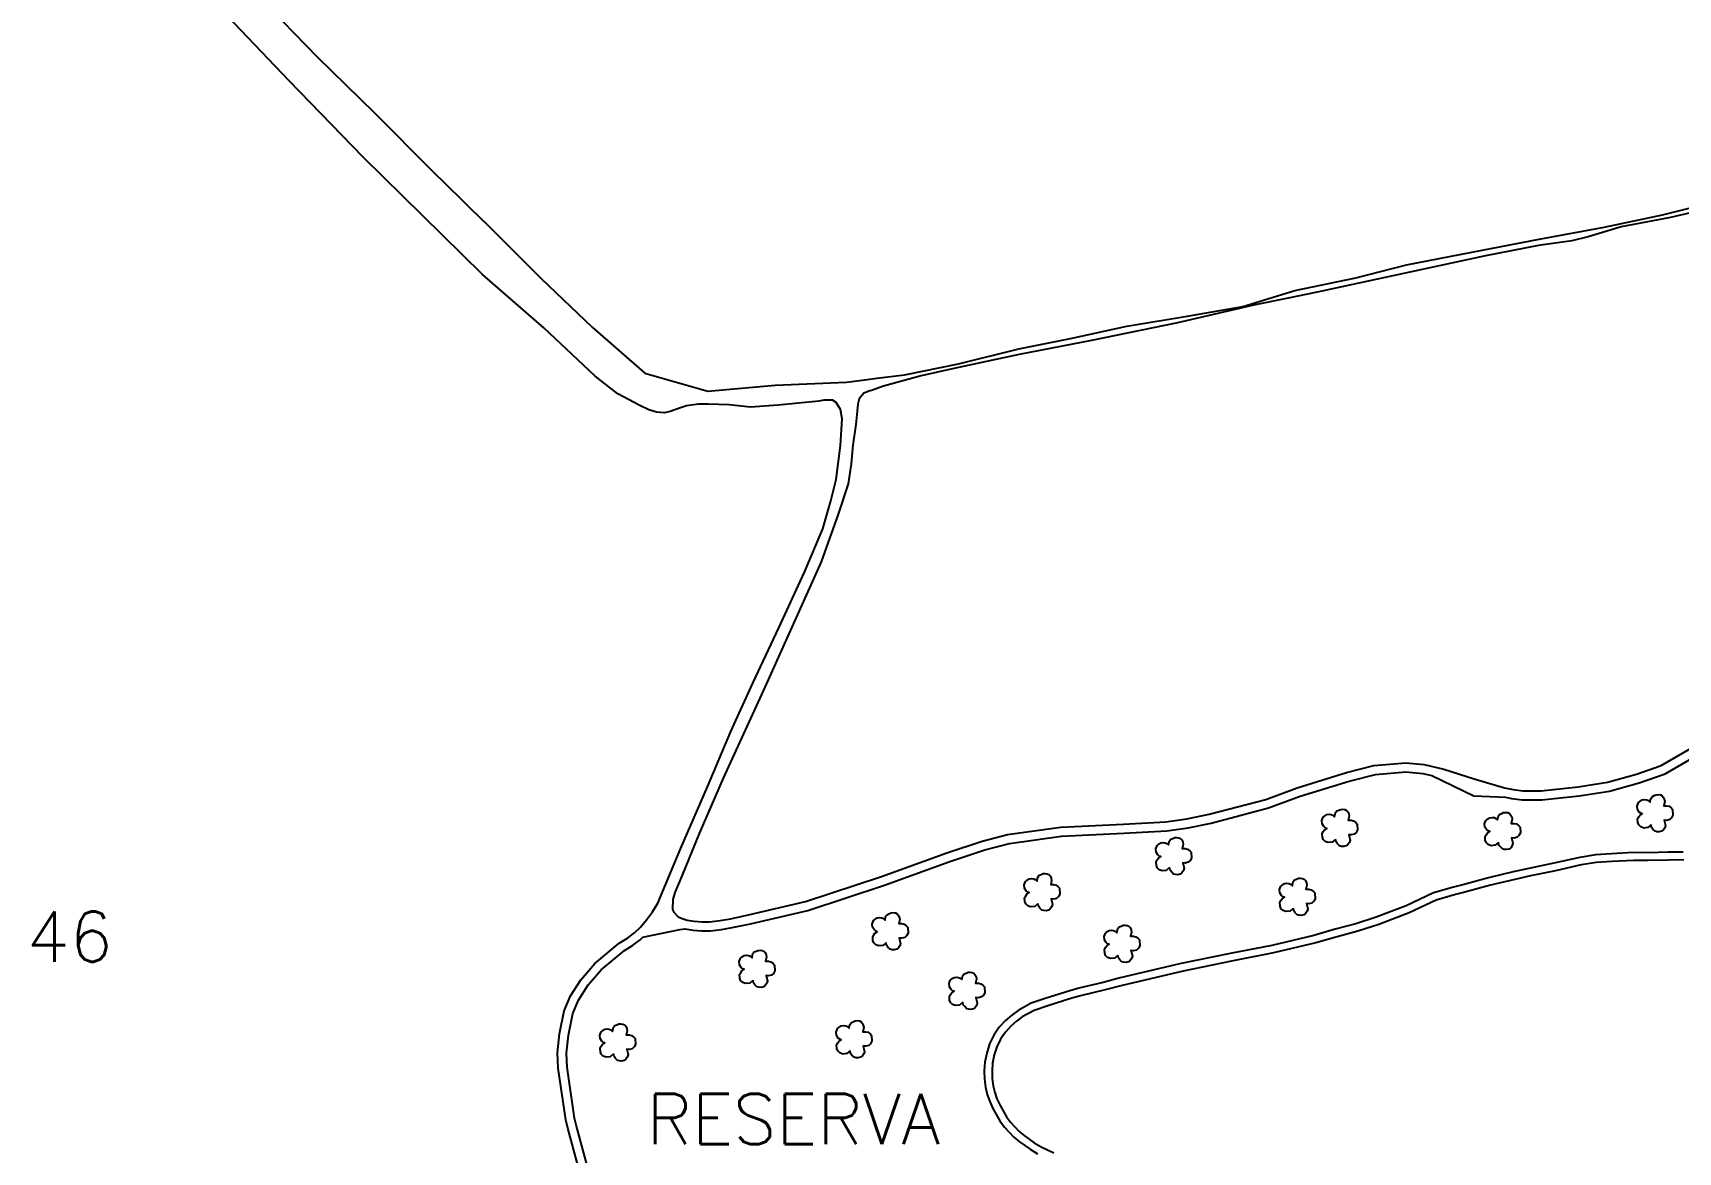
# Model space of a CAD drawing. Extents: x 745198 to 748348, y 7820251 to 7824706.
# Drawn here: x 746289 to 746926, y 7822787 to 7823220 of the extents above; entities that cross this region are included whole.
import ezdxf

# ---------------------------------------------------------------- set-up
doc = ezdxf.new("R2010")
doc.units = 0
doc.header["$MEASUREMENT"] = 0
doc.linetypes.add('CONTINUO', pattern=[0])
for name, color, linetype in [('0114000438', 1, 'Continuous'), ('0114000438032', 5, 'Continuous'), ('0114000438046', 5, 'Continuous'), ('0114000438047', 5, 'Continuous'), ('RESERVA', 3, 'Continuous'), ('SIMBOLO ARVORE', 118, 'Continuous'), ('TEXTO_NUN_TAL', 7, 'Continuous')]:
    doc.layers.add(name, color=color, linetype=linetype)
doc.layers.add('TEXTO_DIVERSOS', color=7, linetype='Continuous', lineweight=5)
doc.styles.add('SIMPLEX', font='simplex', dxfattribs={"height": 0.2})

msp = doc.modelspace()

# ---------------------------------------------------------------- linework, layer by layer
at = {"layer": '0114000438'}
msp.add_lwpolyline([(746376.68, 7823234.14), (746398.99, 7823211), (746421.32, 7823189.16), (746443.38, 7823166.98), (746454.99, 7823155.62), (746458.19, 7823152.48), (746465.38, 7823145.45), (746485.63, 7823125.22), (746505.46, 7823106.39), (746525.82, 7823088.61), (746550.23, 7823081.63), (746576.31, 7823083.94), (746603.94, 7823085.16), (746611.05, 7823086.07), (746615.71, 7823086.66), (746626.43, 7823088.01), (746647.26, 7823092.21), (746670.6, 7823097.99), (746690.69, 7823102.07), (746712.43, 7823106.73), (746736.58, 7823110.85), (746757.36, 7823114.34), (746777.53, 7823120.57), (746801.19, 7823125.52), (746820.73, 7823130.5), (746846.05, 7823135.42), (746872.09, 7823140.45), (746897.24, 7823145.13), (746919.84, 7823149.82), (746946.11, 7823156.43)], dxfattribs=at)
at = {"layer": '0114000438032'}
msp.add_lwpolyline([(746928.07, 7822900.27), (746922.16, 7822900.17), (746914.36, 7822900), (746908.61, 7822900.04), (746900.33, 7822899.64), (746894.31, 7822899.18), (746888.42, 7822898.27), (746878.38, 7822896.04), (746868.74, 7822894.03), (746862.69, 7822892.65), (746853.3, 7822890.39), (746843.37, 7822887.72), (746839.69, 7822886.83), (746832.29, 7822884.7), (746821.76, 7822879.74), (746810.03, 7822875.28), (746801.96, 7822872.6), (746793.9, 7822870.48), (746785.64, 7822868.09), (746769.22, 7822864.22), (746753.02, 7822861.1), (746734.21, 7822857.22), (746710.63, 7822851.63), (746704.04, 7822849.88), (746694.57, 7822847.64), (746691.22, 7822846.7), (746681.82, 7822843.71), (746676.58, 7822841.98), (746671.98, 7822839.47), (746669.75, 7822837.82), (746667.53, 7822835.87), (746665.42, 7822833.59), (746663.55, 7822830.91), (746662.08, 7822827.89), (746661.14, 7822824.73), (746660.41, 7822821.54), (746660.27, 7822818.54), (746660.34, 7822815.59), (746660.73, 7822812.85), (746661.32, 7822810.26), (746662.17, 7822807.82), (746663.28, 7822805.43), (746665.84, 7822800.85), (746667.4, 7822798.73), (746670.83, 7822795.1), (746672.72, 7822793.52), (746676.63, 7822790.74), (746679.26, 7822789.16), (746684.21, 7822786.87)], dxfattribs=at)
at = {"layer": '0114000438046', "color": 5}
msp.add_lwpolyline([(746502.1, 7822773.91), (746495.96, 7822796.41), (746495.23, 7822799.68), (746492.3, 7822819.65), (746492.07, 7822825.52), (746492.85, 7822832.85), (746494.6, 7822841.83), (746497.09, 7822847.56), (746501.07, 7822853.87), (746506.42, 7822860.1), (746515.89, 7822868.03), (746519.07, 7822870), (746521.85, 7822871.98), (746524.17, 7822874.23), (746526.5, 7822877.07), (746528.74, 7822880.12), (746530.91, 7822883.5), (746539.77, 7822904.76), (746550.06, 7822928.49), (746559.14, 7822949.93), (746567.62, 7822968.64), (746577.77, 7822989.98), (746587.71, 7823011.54), (746594.81, 7823028.33), (746597.88, 7823039.13), (746599.87, 7823047.46), (746601.54, 7823060.56), (746602.24, 7823070.95), (746601.57, 7823074.5), (746599.88, 7823077.26), (746598.54, 7823078.18), (746595.17, 7823078.21), (746593.26, 7823077.73), (746577.42, 7823076.23), (746566.76, 7823075.45), (746558.45, 7823076.3), (746550.5, 7823076.61), (746546.55, 7823076.56), (746542, 7823075.94), (746539.59, 7823075.23), (746535.67, 7823073.76), (746533.39, 7823073.3), (746530.32, 7823073.49), (746527.42, 7823074.44), (746523.6, 7823076.2), (746515.33, 7823080.63), (746506.61, 7823087.38), (746486.7, 7823106.18), (746463, 7823126.75), (746416.77, 7823172.14), (746388.16, 7823201.7), (746358.77, 7823232.47)], dxfattribs=at)
at = {"layer": '0114000438047', "color": 5}
msp.add_lwpolyline([(746948.42, 7823154.72), (746922.96, 7823148.85), (746903.91, 7823145.23), (746891.08, 7823141.42), (746884.72, 7823139.81), (746871.85, 7823137.96), (746851.3, 7823134.04), (746786.2, 7823119.95), (746774.26, 7823117.52), (746762.17, 7823115.08), (746732.11, 7823108.04), (746698.83, 7823101.2), (746670.75, 7823095.77), (746645.44, 7823090.43), (746632.79, 7823087.62), (746618.29, 7823083.55), (746613.65, 7823081.89), (746612.94, 7823081.73), (746610.66, 7823080.9), (746608.76, 7823078.67), (746608.25, 7823076.57), (746608.08, 7823073.86), (746607.51, 7823068.76), (746606.34, 7823060.67), (746605.67, 7823053.56), (746604.57, 7823045.82), (746600.74, 7823034.08), (746594.16, 7823015.62), (746572.43, 7822967.33), (746556.12, 7822931.91), (746546.82, 7822910.39), (746540.28, 7822894.36), (746537.44, 7822887.61), (746536.62, 7822884.93), (746536.52, 7822881.16), (746536.99, 7822880.14), (746538.8, 7822878.25), (746540.24, 7822877.53), (746542.21, 7822876.94), (746544.91, 7822876.48), (746548, 7822876.25), (746550.91, 7822876.32), (746555.05, 7822876.77), (746559.03, 7822877.47), (746565.96, 7822878.94), (746588.05, 7822884.07), (746617.43, 7822893.78), (746642.8, 7822902.9), (746656.46, 7822907.5), (746666.29, 7822910.05), (746686.9, 7822912.94), (746711.11, 7822914.04), (746727.58, 7822914.96), (746735.64, 7822916.06), (746744.28, 7822917.88), (746766.27, 7822923.66), (746778.42, 7822928.17), (746797.54, 7822934.1), (746808.13, 7822936.8), (746820.53, 7822937.84), (746827.59, 7822937.18), (746835.21, 7822935.32), (746846.95, 7822931.56), (746858.63, 7822928.15), (746862.03, 7822927.49), (746865.73, 7822926.99), (746872.95, 7822927.02), (746887.19, 7822928.49), (746898.62, 7822930.27), (746909.83, 7822933.38), (746919.39, 7822936.76), (746939.19, 7822948.2)], dxfattribs=at)
at = {"layer": 'RESERVA'}
for points in [[(746505.41, 7822774.85), (746499.31, 7822797.24), (746498.63, 7822800.3), (746495.74, 7822819.97), (746495.53, 7822825.4), (746496.26, 7822832.34), (746497.92, 7822840.8), (746500.15, 7822845.94), (746503.86, 7822851.82), (746508.86, 7822857.64), (746517.91, 7822865.22), (746520.99, 7822867.13), (746524.07, 7822869.32), (746525.11, 7822870.33), (746539.32, 7822873.28), (746541.28, 7822873.56), (746541.41, 7822873.52), (746544.49, 7822873), (746547.91, 7822872.74), (746551.14, 7822872.82), (746555.54, 7822873.31), (746559.69, 7822874.03), (746566.72, 7822875.52), (746588.99, 7822880.7), (746618.57, 7822890.47), (746643.95, 7822899.6), (746657.45, 7822904.14), (746666.97, 7822906.62), (746687.22, 7822909.46), (746711.29, 7822910.54), (746727.91, 7822911.48), (746736.24, 7822912.61), (746745.08, 7822914.47), (746767.33, 7822920.32), (746779.55, 7822924.85), (746798.49, 7822930.73), (746808.71, 7822933.33), (746820.52, 7822934.33), (746827.01, 7822933.72), (746830.53, 7822932.86), (746846.86, 7822925.03), (746859.09, 7822924.5), (746861.46, 7822924.03), (746865.5, 7822923.49), (746873.13, 7822923.52), (746887.64, 7822925.02), (746899.36, 7822926.84), (746910.88, 7822930.04), (746920.86, 7822933.57), (746940.92, 7822945.16)], [(746927.87, 7822903.27), (746922.1, 7822903.17), (746914.34, 7822903.01), (746908.54, 7822903.04), (746900.15, 7822902.63), (746893.96, 7822902.16), (746887.86, 7822901.22), (746877.75, 7822898.98), (746868.1, 7822896.96), (746862, 7822895.57), (746852.55, 7822893.3), (746842.62, 7822890.62), (746838.92, 7822889.73), (746831.23, 7822887.52), (746820.58, 7822882.51), (746809.03, 7822878.1), (746801.11, 7822875.48), (746793.1, 7822873.37), (746784.88, 7822871), (746768.59, 7822867.15), (746752.44, 7822864.05), (746733.56, 7822860.15), (746709.9, 7822854.54), (746703.31, 7822852.79), (746693.82, 7822850.54), (746690.36, 7822849.57), (746680.89, 7822846.57), (746675.38, 7822844.74), (746670.37, 7822842), (746667.87, 7822840.16), (746665.43, 7822838.02), (746663.08, 7822835.48), (746660.95, 7822832.43), (746659.27, 7822828.98), (746658.24, 7822825.49), (746657.43, 7822821.95), (746657.27, 7822818.57), (746657.35, 7822815.35), (746657.78, 7822812.31), (746658.43, 7822809.43), (746659.39, 7822806.69), (746660.61, 7822804.06), (746663.31, 7822799.22), (746665.09, 7822796.81), (746668.77, 7822792.91), (746670.89, 7822791.14), (746674.99, 7822788.23), (746677.85, 7822786.51)]]:
    msp.add_lwpolyline(points, dxfattribs=at).dxf.unprotected_set("ltscale", 0)
at = {"layer": 'SIMBOLO ARVORE', "linetype": 'CONTINUO'}
for points in [[(746915.42, 7822913.78, 0), (746914.17, 7822912.74, 0), (746912.59, 7822912.56, 0), (746911.46, 7822912.99, 0), (746910.66, 7822913.78, 0), (746910.33, 7822914.68, 0), (746910.24, 7822916.01, 0), (746910.67, 7822916.85, 0), (746911.13, 7822917.47, 0), (746912.04, 7822918.09, 0), (746911.46, 7822918.28, 0), (746910.89, 7822918.75, 0), (746910.21, 7822919.81, 0), (746910.09, 7822921.07, 0), (746910.58, 7822922.39, 0), (746911.09, 7822922.86, 0), (746912.02, 7822923.43, 0), (746912.99, 7822923.56, 0), (746913.78, 7822923.45, 0), (746914.39, 7822923.16, 0), (746915.07, 7822922.56, 0), (746915.27, 7822923.71, 0), (746915.44, 7822924.17, 0), (746915.95, 7822924.81, 0), (746916.7, 7822925.09, 0), (746917.44, 7822925.41, 0), (746918.26, 7822925.49, 0), (746919.04, 7822925.38, 0), (746919.68, 7822925.04, 0), (746920.15, 7822924.53, 0), (746920.56, 7822923.72, 0), (746920.72, 7822922.81, 0), (746920.35, 7822921.2, 0), (746921.48, 7822921.21, 0), (746922.42, 7822920.99, 0), (746923.3, 7822920.29, 0), (746923.79, 7822919.73, 0), (746923.92, 7822917.51, 0), (746923.37, 7822916.51, 0), (746922.65, 7822915.85, 0), (746921.51, 7822915.54, 0), (746920.51, 7822915.63, 0), (746921.04, 7822913.55, 0), (746920.8, 7822912.67, 0), (746920.2, 7822911.82, 0), (746919.54, 7822911.3, 0), (746918.6, 7822911.07, 0), (746917.67, 7822911.12, 0), (746916.97, 7822911.32, 0), (746916.17, 7822912.11, 0), (746915.62, 7822912.82, 0), (746915.46, 7822913.89, 0)], [(746793.27, 7822908.14, 0), (746792.02, 7822907.09, 0), (746790.44, 7822906.91, 0), (746789.31, 7822907.35, 0), (746788.51, 7822908.13, 0), (746788.18, 7822909.03, 0), (746788.09, 7822910.36, 0), (746788.52, 7822911.2, 0), (746788.98, 7822911.83, 0), (746789.89, 7822912.44, 0), (746789.31, 7822912.63, 0), (746788.74, 7822913.1, 0), (746788.07, 7822914.16, 0), (746787.94, 7822915.42, 0), (746788.43, 7822916.74, 0), (746788.94, 7822917.21, 0), (746789.87, 7822917.78, 0), (746790.85, 7822917.91, 0), (746791.63, 7822917.8, 0), (746792.24, 7822917.51, 0), (746792.92, 7822916.91, 0), (746793.12, 7822918.06, 0), (746793.3, 7822918.52, 0), (746793.8, 7822919.16, 0), (746794.55, 7822919.44, 0), (746795.29, 7822919.76, 0), (746796.11, 7822919.84, 0), (746796.89, 7822919.73, 0), (746797.53, 7822919.39, 0), (746798, 7822918.88, 0), (746798.41, 7822918.07, 0), (746798.57, 7822917.16, 0), (746798.2, 7822915.55, 0), (746799.33, 7822915.57, 0), (746800.27, 7822915.34, 0), (746801.15, 7822914.64, 0), (746801.64, 7822914.08, 0), (746801.77, 7822911.86, 0), (746801.23, 7822910.86, 0), (746800.5, 7822910.2, 0), (746799.36, 7822909.89, 0), (746798.36, 7822909.98, 0), (746798.9, 7822907.91, 0), (746798.65, 7822907.02, 0), (746798.05, 7822906.18, 0), (746797.39, 7822905.65, 0), (746796.45, 7822905.42, 0), (746795.52, 7822905.47, 0), (746794.82, 7822905.67, 0), (746794.02, 7822906.46, 0), (746793.47, 7822907.17, 0), (746793.31, 7822908.24, 0)], [(746856.34, 7822906.92, 0), (746855.09, 7822905.88, 0), (746853.51, 7822905.7, 0), (746852.38, 7822906.13, 0), (746851.58, 7822906.92, 0), (746851.25, 7822907.82, 0), (746851.16, 7822909.15, 0), (746851.59, 7822909.99, 0), (746852.05, 7822910.61, 0), (746852.96, 7822911.23, 0), (746852.38, 7822911.42, 0), (746851.81, 7822911.89, 0), (746851.13, 7822912.95, 0), (746851.01, 7822914.21, 0), (746851.5, 7822915.53, 0), (746852.01, 7822916, 0), (746852.94, 7822916.57, 0), (746853.91, 7822916.7, 0), (746854.69, 7822916.59, 0), (746855.31, 7822916.3, 0), (746855.99, 7822915.7, 0), (746856.19, 7822916.85, 0), (746856.36, 7822917.31, 0), (746856.87, 7822917.95, 0), (746857.62, 7822918.23, 0), (746858.35, 7822918.55, 0), (746859.18, 7822918.63, 0), (746859.96, 7822918.52, 0), (746860.6, 7822918.18, 0), (746861.07, 7822917.67, 0), (746861.48, 7822916.86, 0), (746861.64, 7822915.95, 0), (746861.27, 7822914.34, 0), (746862.4, 7822914.35, 0), (746863.33, 7822914.13, 0), (746864.22, 7822913.43, 0), (746864.71, 7822912.87, 0), (746864.84, 7822910.65, 0), (746864.29, 7822909.65, 0), (746863.57, 7822908.99, 0), (746862.43, 7822908.68, 0), (746861.43, 7822908.77, 0), (746861.96, 7822906.69, 0), (746861.72, 7822905.81, 0), (746861.12, 7822904.96, 0), (746860.46, 7822904.44, 0), (746859.52, 7822904.21, 0), (746858.59, 7822904.26, 0), (746857.89, 7822904.46, 0), (746857.09, 7822905.25, 0), (746856.54, 7822905.96, 0), (746856.38, 7822907.03, 0)], [(746728.99, 7822897.23, 0), (746727.74, 7822896.18, 0), (746726.16, 7822896, 0), (746725.03, 7822896.44, 0), (746724.23, 7822897.22, 0), (746723.9, 7822898.12, 0), (746723.81, 7822899.46, 0), (746724.24, 7822900.3, 0), (746724.7, 7822900.92, 0), (746725.61, 7822901.54, 0), (746725.03, 7822901.72, 0), (746724.46, 7822902.19, 0), (746723.78, 7822903.25, 0), (746723.66, 7822904.52, 0), (746724.15, 7822905.83, 0), (746724.66, 7822906.3, 0), (746725.59, 7822906.87, 0), (746726.57, 7822907, 0), (746727.35, 7822906.89, 0), (746727.96, 7822906.6, 0), (746728.64, 7822906, 0), (746728.84, 7822907.15, 0), (746729.01, 7822907.61, 0), (746729.52, 7822908.25, 0), (746730.27, 7822908.53, 0), (746731.01, 7822908.86, 0), (746731.83, 7822908.93, 0), (746732.61, 7822908.82, 0), (746733.25, 7822908.48, 0), (746733.72, 7822907.98, 0), (746734.13, 7822907.16, 0), (746734.29, 7822906.25, 0), (746733.92, 7822904.64, 0), (746735.05, 7822904.66, 0), (746735.99, 7822904.43, 0), (746736.87, 7822903.73, 0), (746737.36, 7822903.17, 0), (746737.49, 7822900.95, 0), (746736.95, 7822899.95, 0), (746736.22, 7822899.29, 0), (746735.08, 7822898.99, 0), (746734.08, 7822899.07, 0), (746734.61, 7822897, 0), (746734.37, 7822896.11, 0), (746733.77, 7822895.27, 0), (746733.11, 7822894.74, 0), (746732.17, 7822894.51, 0), (746731.24, 7822894.57, 0), (746730.54, 7822894.76, 0), (746729.74, 7822895.55, 0), (746729.19, 7822896.26, 0), (746729.03, 7822897.33, 0)], [(746678.05, 7822883.29, 0), (746676.8, 7822882.24, 0), (746675.22, 7822882.06, 0), (746674.09, 7822882.5, 0), (746673.29, 7822883.28, 0), (746672.96, 7822884.19, 0), (746672.87, 7822885.52, 0), (746673.3, 7822886.36, 0), (746673.76, 7822886.98, 0), (746674.67, 7822887.6, 0), (746674.09, 7822887.78, 0), (746673.52, 7822888.25, 0), (746672.85, 7822889.31, 0), (746672.72, 7822890.58, 0), (746673.21, 7822891.89, 0), (746673.72, 7822892.36, 0), (746674.65, 7822892.93, 0), (746675.63, 7822893.06, 0), (746676.41, 7822892.95, 0), (746677.02, 7822892.66, 0), (746677.7, 7822892.06, 0), (746677.9, 7822893.21, 0), (746678.08, 7822893.67, 0), (746678.58, 7822894.31, 0), (746679.33, 7822894.59, 0), (746680.07, 7822894.92, 0), (746680.89, 7822894.99, 0), (746681.67, 7822894.88, 0), (746682.31, 7822894.55, 0), (746682.78, 7822894.04, 0), (746683.19, 7822893.22, 0), (746683.35, 7822892.31, 0), (746682.98, 7822890.7, 0), (746684.11, 7822890.72, 0), (746685.05, 7822890.49, 0), (746685.93, 7822889.79, 0), (746686.42, 7822889.23, 0), (746686.55, 7822887.01, 0), (746686.01, 7822886.01, 0), (746685.28, 7822885.35, 0), (746684.14, 7822885.05, 0), (746683.14, 7822885.13, 0), (746683.68, 7822883.06, 0), (746683.43, 7822882.17, 0), (746682.83, 7822881.33, 0), (746682.17, 7822880.8, 0), (746681.23, 7822880.57, 0), (746680.3, 7822880.63, 0), (746679.6, 7822880.82, 0), (746678.8, 7822881.61, 0), (746678.26, 7822882.32, 0), (746678.09, 7822883.4, 0)], [(746776.9, 7822881.47, 0), (746775.65, 7822880.42, 0), (746774.07, 7822880.24, 0), (746772.94, 7822880.68, 0), (746772.14, 7822881.47, 0), (746771.81, 7822882.37, 0), (746771.72, 7822883.7, 0), (746772.15, 7822884.54, 0), (746772.61, 7822885.16, 0), (746773.52, 7822885.78, 0), (746772.94, 7822885.96, 0), (746772.36, 7822886.44, 0), (746771.69, 7822887.5, 0), (746771.57, 7822888.76, 0), (746772.06, 7822890.07, 0), (746772.57, 7822890.54, 0), (746773.5, 7822891.11, 0), (746774.47, 7822891.24, 0), (746775.25, 7822891.13, 0), (746775.87, 7822890.85, 0), (746776.55, 7822890.24, 0), (746776.75, 7822891.4, 0), (746776.92, 7822891.86, 0), (746777.43, 7822892.5, 0), (746778.18, 7822892.77, 0), (746778.91, 7822893.1, 0), (746779.74, 7822893.17, 0), (746780.52, 7822893.06, 0), (746781.16, 7822892.73, 0), (746781.63, 7822892.22, 0), (746782.04, 7822891.4, 0), (746782.2, 7822890.5, 0), (746781.83, 7822888.88, 0), (746782.96, 7822888.9, 0), (746783.89, 7822888.67, 0), (746784.78, 7822887.97, 0), (746785.27, 7822887.42, 0), (746785.4, 7822885.19, 0), (746784.85, 7822884.2, 0), (746784.13, 7822883.53, 0), (746782.99, 7822883.23, 0), (746781.99, 7822883.32, 0), (746782.52, 7822881.24, 0), (746782.28, 7822880.35, 0), (746781.68, 7822879.51, 0), (746781.02, 7822878.98, 0), (746780.08, 7822878.75, 0), (746779.15, 7822878.81, 0), (746778.45, 7822879.01, 0), (746777.65, 7822879.79, 0), (746777.1, 7822880.5, 0), (746776.93, 7822881.58, 0)], [(746619.23, 7822868.14, 0), (746617.98, 7822867.09, 0), (746616.4, 7822866.91, 0), (746615.27, 7822867.35, 0), (746614.47, 7822868.13, 0), (746614.14, 7822869.03, 0), (746614.05, 7822870.37, 0), (746614.48, 7822871.21, 0), (746614.94, 7822871.83, 0), (746615.85, 7822872.45, 0), (746615.27, 7822872.63, 0), (746614.7, 7822873.1, 0), (746614.02, 7822874.16, 0), (746613.9, 7822875.42, 0), (746614.39, 7822876.74, 0), (746614.9, 7822877.21, 0), (746615.83, 7822877.78, 0), (746616.8, 7822877.91, 0), (746617.58, 7822877.8, 0), (746618.2, 7822877.51, 0), (746618.88, 7822876.91, 0), (746619.08, 7822878.06, 0), (746619.25, 7822878.52, 0), (746619.76, 7822879.16, 0), (746620.51, 7822879.44, 0), (746621.24, 7822879.77, 0), (746622.07, 7822879.84, 0), (746622.85, 7822879.73, 0), (746623.49, 7822879.39, 0), (746623.96, 7822878.88, 0), (746624.37, 7822878.07, 0), (746624.53, 7822877.16, 0), (746624.16, 7822875.55, 0), (746625.29, 7822875.57, 0), (746626.22, 7822875.34, 0), (746627.11, 7822874.64, 0), (746627.6, 7822874.08, 0), (746627.73, 7822871.86, 0), (746627.18, 7822870.86, 0), (746626.46, 7822870.2, 0), (746625.32, 7822869.89, 0), (746624.32, 7822869.98, 0), (746624.85, 7822867.91, 0), (746624.61, 7822867.02, 0), (746624.01, 7822866.18, 0), (746623.35, 7822865.65, 0), (746622.41, 7822865.42, 0), (746621.48, 7822865.47, 0), (746620.78, 7822865.67, 0), (746619.98, 7822866.46, 0), (746619.43, 7822867.17, 0), (746619.27, 7822868.24, 0)], [(746708.98, 7822863.29, 0), (746707.73, 7822862.24, 0), (746706.15, 7822862.06, 0), (746705.02, 7822862.5, 0), (746704.22, 7822863.28, 0), (746703.89, 7822864.19, 0), (746703.8, 7822865.52, 0), (746704.23, 7822866.36, 0), (746704.69, 7822866.98, 0), (746705.6, 7822867.6, 0), (746705.02, 7822867.78, 0), (746704.45, 7822868.25, 0), (746703.77, 7822869.31, 0), (746703.65, 7822870.58, 0), (746704.14, 7822871.89, 0), (746704.65, 7822872.36, 0), (746705.58, 7822872.93, 0), (746706.55, 7822873.06, 0), (746707.33, 7822872.95, 0), (746707.95, 7822872.66, 0), (746708.63, 7822872.06, 0), (746708.83, 7822873.21, 0), (746709, 7822873.67, 0), (746709.51, 7822874.31, 0), (746710.26, 7822874.59, 0), (746710.99, 7822874.92, 0), (746711.82, 7822874.99, 0), (746712.6, 7822874.88, 0), (746713.24, 7822874.55, 0), (746713.71, 7822874.04, 0), (746714.12, 7822873.22, 0), (746714.28, 7822872.31, 0), (746713.91, 7822870.7, 0), (746715.04, 7822870.72, 0), (746715.97, 7822870.49, 0), (746716.86, 7822869.79, 0), (746717.35, 7822869.23, 0), (746717.48, 7822867.01, 0), (746716.93, 7822866.01, 0), (746716.21, 7822865.35, 0), (746715.07, 7822865.05, 0), (746714.07, 7822865.13, 0), (746714.6, 7822863.06, 0), (746714.36, 7822862.17, 0), (746713.76, 7822861.33, 0), (746713.1, 7822860.8, 0), (746712.16, 7822860.57, 0), (746711.23, 7822860.63, 0), (746710.53, 7822860.82, 0), (746709.73, 7822861.61, 0), (746709.18, 7822862.32, 0), (746709.02, 7822863.4, 0)], [(746567.68, 7822853.59, 0), (746566.44, 7822852.55, 0), (746564.85, 7822852.36, 0), (746563.72, 7822852.8, 0), (746562.92, 7822853.59, 0), (746562.59, 7822854.49, 0), (746562.5, 7822855.82, 0), (746562.94, 7822856.66, 0), (746563.39, 7822857.28, 0), (746564.3, 7822857.9, 0), (746563.72, 7822858.08, 0), (746563.15, 7822858.56, 0), (746562.48, 7822859.62, 0), (746562.36, 7822860.88, 0), (746562.84, 7822862.19, 0), (746563.35, 7822862.67, 0), (746564.28, 7822863.23, 0), (746565.26, 7822863.36, 0), (746566.04, 7822863.25, 0), (746566.66, 7822862.97, 0), (746567.33, 7822862.36, 0), (746567.53, 7822863.52, 0), (746567.71, 7822863.98, 0), (746568.21, 7822864.62, 0), (746568.96, 7822864.89, 0), (746569.7, 7822865.22, 0), (746570.52, 7822865.3, 0), (746571.31, 7822865.18, 0), (746571.94, 7822864.85, 0), (746572.41, 7822864.34, 0), (746572.82, 7822863.52, 0), (746572.99, 7822862.62, 0), (746572.61, 7822861, 0), (746573.74, 7822861.02, 0), (746574.68, 7822860.8, 0), (746575.56, 7822860.1, 0), (746576.05, 7822859.54, 0), (746576.18, 7822857.31, 0), (746575.64, 7822856.32, 0), (746574.91, 7822855.65, 0), (746573.77, 7822855.35, 0), (746572.77, 7822855.44, 0), (746573.31, 7822853.36, 0), (746573.06, 7822852.48, 0), (746572.46, 7822851.63, 0), (746571.8, 7822851.1, 0), (746570.86, 7822850.87, 0), (746569.93, 7822850.93, 0), (746569.23, 7822851.13, 0), (746568.43, 7822851.91, 0), (746567.89, 7822852.62, 0), (746567.72, 7822853.7, 0)], [(746648.94, 7822845.11, 0), (746647.7, 7822844.06, 0), (746646.11, 7822843.88, 0), (746644.98, 7822844.32, 0), (746644.18, 7822845.1, 0), (746643.85, 7822846, 0), (746643.76, 7822847.34, 0), (746644.2, 7822848.18, 0), (746644.65, 7822848.8, 0), (746645.56, 7822849.42, 0), (746644.98, 7822849.6, 0), (746644.41, 7822850.07, 0), (746643.74, 7822851.13, 0), (746643.62, 7822852.39, 0), (746644.1, 7822853.71, 0), (746644.61, 7822854.18, 0), (746645.54, 7822854.75, 0), (746646.52, 7822854.88, 0), (746647.3, 7822854.77, 0), (746647.92, 7822854.48, 0), (746648.59, 7822853.88, 0), (746648.79, 7822855.03, 0), (746648.97, 7822855.49, 0), (746649.47, 7822856.13, 0), (746650.23, 7822856.41, 0), (746650.96, 7822856.74, 0), (746651.79, 7822856.81, 0), (746652.57, 7822856.7, 0), (746653.2, 7822856.36, 0), (746653.67, 7822855.85, 0), (746654.08, 7822855.04, 0), (746654.25, 7822854.13, 0), (746653.87, 7822852.52, 0), (746655, 7822852.54, 0), (746655.94, 7822852.31, 0), (746656.82, 7822851.61, 0), (746657.31, 7822851.05, 0), (746657.44, 7822848.83, 0), (746656.9, 7822847.83, 0), (746656.17, 7822847.17, 0), (746655.03, 7822846.86, 0), (746654.03, 7822846.95, 0), (746654.57, 7822844.88, 0), (746654.32, 7822843.99, 0), (746653.72, 7822843.15, 0), (746653.06, 7822842.62, 0), (746652.12, 7822842.39, 0), (746651.19, 7822842.44, 0), (746650.49, 7822842.64, 0), (746649.69, 7822843.43, 0), (746649.15, 7822844.14, 0), (746648.98, 7822845.21, 0)], [(746513.71, 7822825.11, 0), (746512.46, 7822824.06, 0), (746510.88, 7822823.88, 0), (746509.75, 7822824.32, 0), (746508.95, 7822825.1, 0), (746508.62, 7822826, 0), (746508.53, 7822827.34, 0), (746508.96, 7822828.18, 0), (746509.42, 7822828.8, 0), (746510.33, 7822829.42, 0), (746509.75, 7822829.6, 0), (746509.18, 7822830.07, 0), (746508.51, 7822831.13, 0), (746508.38, 7822832.39, 0), (746508.87, 7822833.71, 0), (746509.38, 7822834.18, 0), (746510.31, 7822834.75, 0), (746511.29, 7822834.88, 0), (746512.07, 7822834.77, 0), (746512.68, 7822834.48, 0), (746513.36, 7822833.88, 0), (746513.56, 7822835.03, 0), (746513.74, 7822835.49, 0), (746514.24, 7822836.13, 0), (746514.99, 7822836.41, 0), (746515.73, 7822836.74, 0), (746516.55, 7822836.81, 0), (746517.33, 7822836.7, 0), (746517.97, 7822836.36, 0), (746518.44, 7822835.85, 0), (746518.85, 7822835.04, 0), (746519.01, 7822834.13, 0), (746518.64, 7822832.52, 0), (746519.77, 7822832.54, 0), (746520.71, 7822832.31, 0), (746521.59, 7822831.61, 0), (746522.08, 7822831.05, 0), (746522.21, 7822828.83, 0), (746521.67, 7822827.83, 0), (746520.94, 7822827.17, 0), (746519.8, 7822826.87, 0), (746518.8, 7822826.95, 0), (746519.34, 7822824.88, 0), (746519.09, 7822823.99, 0), (746518.49, 7822823.15, 0), (746517.83, 7822822.62, 0), (746516.89, 7822822.39, 0), (746515.96, 7822822.44, 0), (746515.26, 7822822.64, 0), (746514.46, 7822823.43, 0), (746513.92, 7822824.14, 0), (746513.75, 7822825.21, 0)], [(746605.28, 7822826.32, 0), (746604.03, 7822825.27, 0), (746602.45, 7822825.09, 0), (746601.32, 7822825.53, 0), (746600.52, 7822826.32, 0), (746600.19, 7822827.22, 0), (746600.1, 7822828.55, 0), (746600.53, 7822829.39, 0), (746600.99, 7822830.01, 0), (746601.9, 7822830.63, 0), (746601.32, 7822830.81, 0), (746600.75, 7822831.28, 0), (746600.08, 7822832.34, 0), (746599.95, 7822833.61, 0), (746600.44, 7822834.92, 0), (746600.95, 7822835.39, 0), (746601.88, 7822835.96, 0), (746602.86, 7822836.09, 0), (746603.64, 7822835.98, 0), (746604.25, 7822835.69, 0), (746604.93, 7822835.09, 0), (746605.13, 7822836.24, 0), (746605.31, 7822836.71, 0), (746605.81, 7822837.35, 0), (746606.56, 7822837.62, 0), (746607.3, 7822837.95, 0), (746608.12, 7822838.02, 0), (746608.9, 7822837.91, 0), (746609.54, 7822837.58, 0), (746610.01, 7822837.07, 0), (746610.42, 7822836.25, 0), (746610.58, 7822835.35, 0), (746610.21, 7822833.73, 0), (746611.34, 7822833.75, 0), (746612.28, 7822833.52, 0), (746613.16, 7822832.82, 0), (746613.65, 7822832.26, 0), (746613.78, 7822830.04, 0), (746613.24, 7822829.05, 0), (746612.51, 7822828.38, 0), (746611.37, 7822828.08, 0), (746610.37, 7822828.17, 0), (746610.91, 7822826.09, 0), (746610.66, 7822825.2, 0), (746610.06, 7822824.36, 0), (746609.4, 7822823.83, 0), (746608.46, 7822823.6, 0), (746607.53, 7822823.66, 0), (746606.83, 7822823.86, 0), (746606.03, 7822824.64, 0), (746605.49, 7822825.35, 0), (746605.32, 7822826.43, 0)]]:
    msp.add_polyline3d(points, dxfattribs=at)

# ---------------------------------------------------------------- texts
at = {"layer": 'TEXTO_DIVERSOS', "linetype": 'Continuous', "insert": (746583.38, 7822799.97), "char_height": 19.5, "width": 91.6686, "attachment_point": 5, "style": 'SIMPLEX'}
msp.add_mtext('RESERVA', dxfattribs=at)
at = {"layer": 'TEXTO_NUN_TAL', "linetype": 'Continuous', "style": 'SIMPLEX'}
msp.add_text('46', height=19.5, dxfattribs=at).set_placement((746286.38, 7822860.72, 665.59))

doc.saveas('drawing.dxf')
